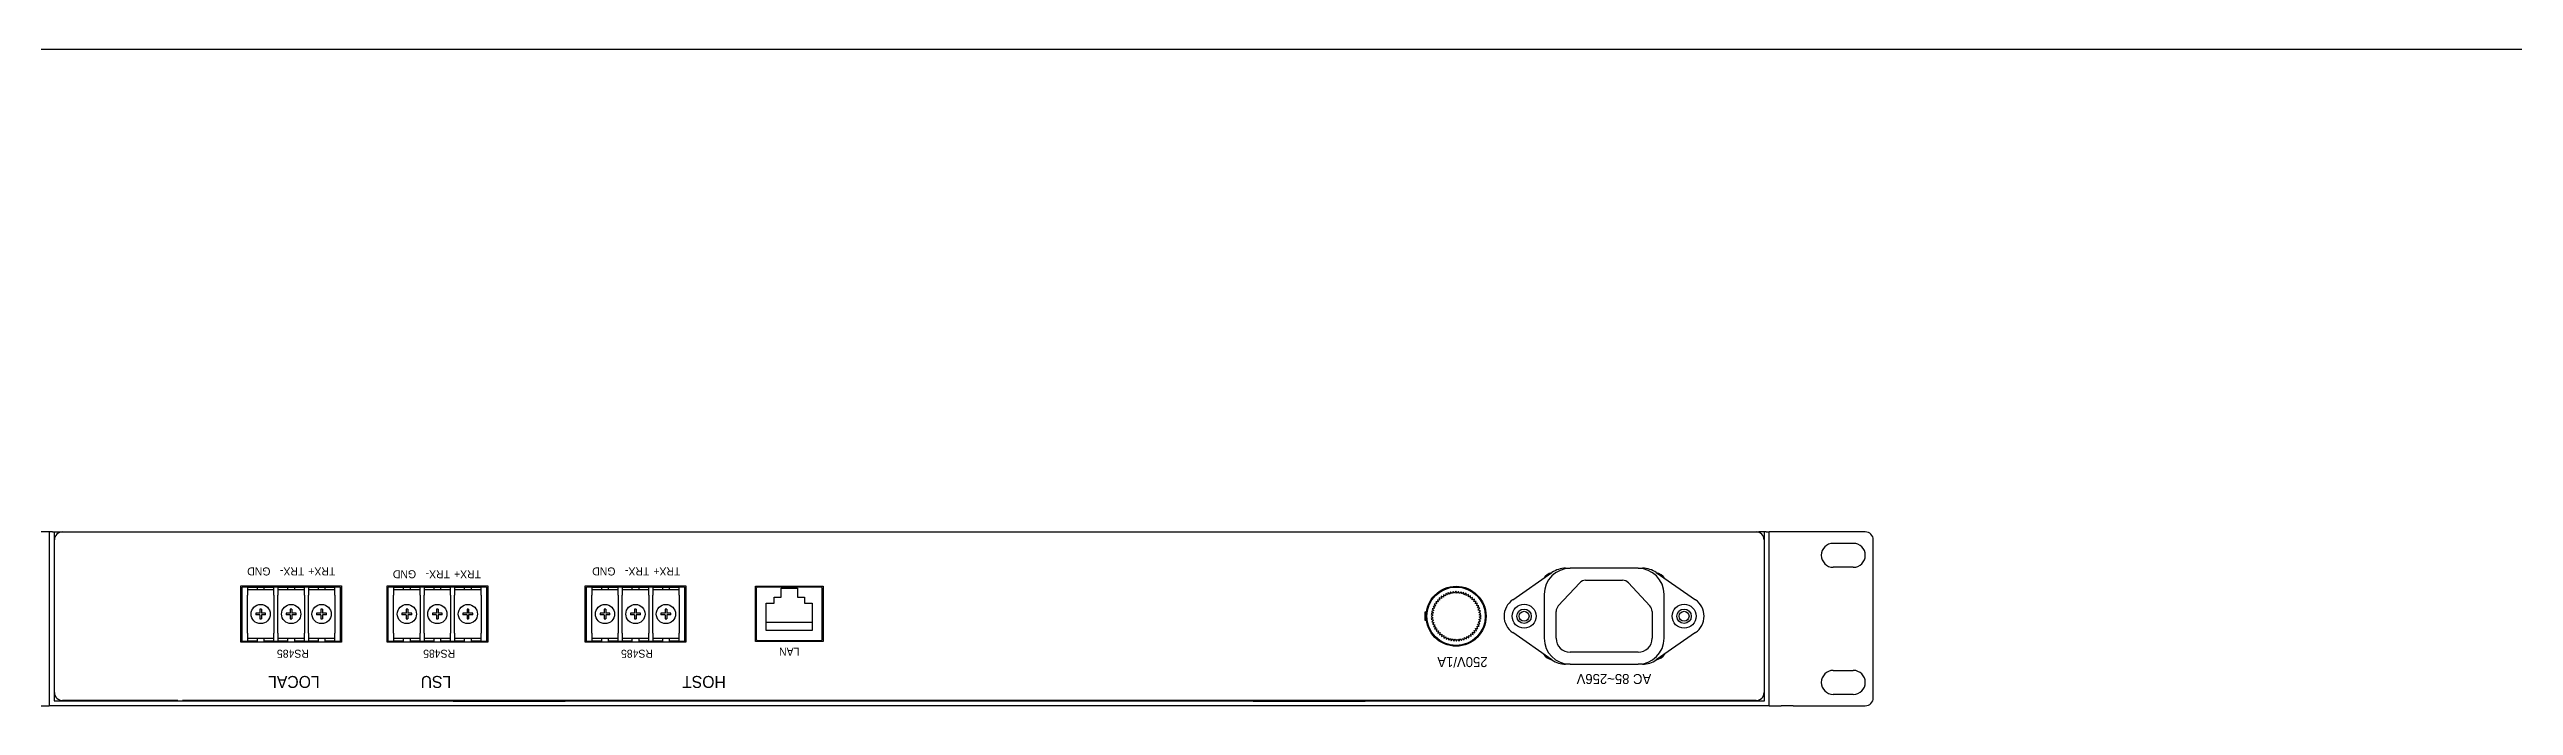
# Model space of a CAD drawing. Header units: millimetres. Extents: x 30232679 to 30326002, y -948068 to -920528.
# Drawn here: x 30306390 to 30312128, y -924254 to -922723 of the extents above; entities that cross this region are included whole.
import ezdxf

# ---------------------------------------------------------------- set-up
doc = ezdxf.new("R2010")
doc.units = ezdxf.units.MM
doc.header["$LTSCALE"] = 600
doc.header["$MEASUREMENT"] = 0
doc.layers.add('PARKING', color=7, linetype='CONTINUOUS')
doc.styles.add('돋움', font='Dotum.ttf')

msp = doc.modelspace()

# ---------------------------------------------------------------- linework, layer by layer
at = {"layer": 'PARKING', "color": 3}
msp.add_line((30289215.1, -922723.5), (30320213.5, -922723.5), dxfattribs=at)
at = {"layer": 'PARKING', "linetype": 'Continuous'}
for p, q in [((30306389.7, -923848.5, 14196.4), (30306361.8, -923848.5, 14196.4)), ((30306397.2, -923848.5, 14196.4), (30306389.7, -923848.5, 14196.4)), ((30306389.7, -923848.5, 14196.4), (30306389.7, -923867.1, 14196.4)), ((30306397.2, -923848.5, 14196.4), (30306400.9, -923848.5, 14196.4)), ((30306400.9, -923848.5, 14196.4), (30306413.9, -923848.5, 14196.4)), ((30306400.9, -923848.5, 14196.4), (30306400.9, -924228.4, 14196.4)), ((30306413.9, -923848.5, 14196.4), (30306420.4, -923848.5, 14196.4)), ((30306420.4, -923848.5, 14196.4), (30310364.2, -923848.5, 14196.4)), ((30310364.2, -923848.5, 14196.4), (30310370.7, -923848.5, 14196.4)), ((30310383.7, -923848.5, 14196.4), (30310370.7, -923848.5, 14196.4)), ((30310387.5, -923848.5, 14196.4), (30310383.7, -923848.5, 14196.4)), ((30310383.7, -924228.4, 14196.4), (30310383.7, -923848.5, 14196.4)), ((30310387.5, -923848.5, 14196.4), (30310394.9, -923848.5, 14196.4)), ((30310394.9, -923867.1, 14196.4), (30310394.9, -923848.5, 14196.4)), ((30310422.9, -923848.5, 14196.4), (30310394.9, -923848.5, 14196.4)), ((30310450.8, -923848.5, 14196.4), (30310422.9, -923848.5, 14196.4)), ((30310618.5, -923848.5, 14196.4), (30310450.8, -923848.5, 14196.4)), ((30306389.7, -923867.1, 14196.4), (30306389.7, -924235, 14196.4)), ((30306401.8, -924222.9, 14196.4), (30306401.8, -923867.1, 14196.4)), ((30310382.8, -923867.1, 14196.4), (30310382.8, -924222.9, 14196.4)), ((30310394.9, -924235, 14196.4), (30310394.9, -923867.1, 14196.4)), ((30310543.9, -923875, 14196.4), (30310590.5, -923875, 14196.4)), ((30310637.1, -924235, 14196.4), (30310637.1, -923867.1, 14196.4)), ((30309797.4, -924006.8, 14196.4), (30309888.7, -923943.3, 14196.4)), ((30309903.4, -924021, 14196.4), (30309953.5, -923967.2, 14196.4)), ((30309920.6, -923933.3, 14196.4), (30309931.1, -923933.3, 14196.4)), ((30310089.4, -923933.3, 14196.4), (30309931.1, -923933.3, 14196.4)), ((30309967.1, -923961.2, 14196.4), (30310053.3, -923961.2, 14196.4)), ((30310067, -923967.2, 14196.4), (30310117, -924021, 14196.4)), ((30310089.4, -923933.3, 14196.4), (30310099.8, -923933.3, 14196.4)), ((30310131.7, -923943.3, 14196.4), (30310223.1, -924006.8, 14196.4)), ((30310134.1, -923944.9, 14196.4), (30310134.1, -923944.1, 14196.4)), ((30310590.5, -923930.9, 14196.4), (30310543.9, -923930.9, 14196.4)), ((30306835.7, -923974.2, 14196.4), (30307070, -923974.2, 14196.4)), ((30306835.7, -924105.6, 14196.4), (30306835.7, -923974.2, 14196.4)), ((30306851.1, -923977, 14196.4), (30306838.5, -923977, 14196.4)), ((30306838.5, -923995.7, 14196.4), (30306838.5, -923977, 14196.4)), ((30306838.5, -924084.2, 14196.4), (30306838.5, -923995.7, 14196.4)), ((30306851.1, -923977, 14196.4), (30306912.7, -923977, 14196.4)), ((30306851.1, -923977, 14196.4), (30306851.1, -923995.7, 14196.4)), ((30306912.7, -923983.6, 14196.4), (30306851.1, -923983.6, 14196.4)), ((30306851.1, -924084.2, 14196.4), (30306851.1, -923995.7, 14196.4)), ((30306874.3, -923983.6, 14196.4), (30306874.3, -923977, 14196.4)), ((30306880, -924028.4, 14196.4), (30306880, -924038, 14196.4)), ((30306883.7, -924028.4, 14196.4), (30306880, -924028.4, 14196.4)), ((30306883.7, -924028.4, 14196.4), (30306883.7, -924038, 14196.4)), ((30306889.4, -923977, 14196.4), (30306889.4, -923983.6, 14196.4)), ((30306912.7, -923995.7, 14196.4), (30306912.7, -923977, 14196.4)), ((30306922, -923977, 14196.4), (30306912.7, -923977, 14196.4)), ((30306912.7, -923995.7, 14196.4), (30306912.7, -924084.2, 14196.4)), ((30306922, -923977, 14196.4), (30306983.7, -923977, 14196.4)), ((30306922, -923977, 14196.4), (30306922, -923995.7, 14196.4)), ((30306983.7, -923983.6, 14196.4), (30306922, -923983.6, 14196.4)), ((30306922, -924084.2, 14196.4), (30306922, -923995.7, 14196.4)), ((30306945.3, -923983.6, 14196.4), (30306945.3, -923977, 14196.4)), ((30306951, -924028.4, 14196.4), (30306951, -924038, 14196.4)), ((30306954.7, -924028.4, 14196.4), (30306951, -924028.4, 14196.4)), ((30306954.7, -924028.4, 14196.4), (30306954.7, -924038, 14196.4)), ((30306960.4, -923977, 14196.4), (30306960.4, -923983.6, 14196.4)), ((30306983.7, -923995.7, 14196.4), (30306983.7, -923977, 14196.4)), ((30306993, -923977, 14196.4), (30306983.7, -923977, 14196.4)), ((30306983.7, -923995.7, 14196.4), (30306983.7, -924084.2, 14196.4)), ((30306993, -923977, 14196.4), (30307054.7, -923977, 14196.4)), ((30306993, -923977, 14196.4), (30306993, -923995.7, 14196.4)), ((30307054.7, -923983.6, 14196.4), (30306993, -923983.6, 14196.4)), ((30306993, -924084.2, 14196.4), (30306993, -923995.7, 14196.4)), ((30307016.3, -923983.6, 14196.4), (30307016.3, -923977, 14196.4)), ((30307022, -924028.4, 14196.4), (30307022, -924038, 14196.4)), ((30307025.7, -924028.4, 14196.4), (30307022, -924028.4, 14196.4)), ((30307025.7, -924028.4, 14196.4), (30307025.7, -924038, 14196.4)), ((30307031.4, -923977, 14196.4), (30307031.4, -923983.6, 14196.4)), ((30307067.2, -923977, 14196.4), (30307054.7, -923977, 14196.4)), ((30307054.7, -923995.7, 14196.4), (30307054.7, -923977, 14196.4)), ((30307054.7, -923995.7, 14196.4), (30307054.7, -924084.2, 14196.4)), ((30307067.2, -923977, 14196.4), (30307067.2, -923995.7, 14196.4)), ((30307067.2, -923995.7, 14196.4), (30307067.2, -924084.2, 14196.4)), ((30307070, -923974.2, 14196.4), (30307070, -924105.6, 14196.4)), ((30307176.2, -923974.2, 14196.4), (30307410.6, -923974.2, 14196.4)), ((30307176.2, -924105.6, 14196.4), (30307176.2, -923974.2, 14196.4)), ((30307191.6, -923977, 14196.4), (30307179, -923977, 14196.4)), ((30307179, -923995.7, 14196.4), (30307179, -923977, 14196.4)), ((30307179, -924084.2, 14196.4), (30307179, -923995.7, 14196.4)), ((30307191.6, -923977, 14196.4), (30307253.2, -923977, 14196.4)), ((30307191.6, -923977, 14196.4), (30307191.6, -923995.7, 14196.4)), ((30307253.2, -923983.6, 14196.4), (30307191.6, -923983.6, 14196.4)), ((30307191.6, -924084.2, 14196.4), (30307191.6, -923995.7, 14196.4)), ((30307214.9, -923983.6, 14196.4), (30307214.9, -923977, 14196.4)), ((30307220.6, -924028.4, 14196.4), (30307220.6, -924038, 14196.4)), ((30307224.3, -924028.4, 14196.4), (30307220.6, -924028.4, 14196.4)), ((30307224.3, -924028.4, 14196.4), (30307224.3, -924038, 14196.4)), ((30307230, -923977, 14196.4), (30307230, -923983.6, 14196.4)), ((30307253.2, -923995.7, 14196.4), (30307253.2, -923977, 14196.4)), ((30307262.6, -923977, 14196.4), (30307253.2, -923977, 14196.4)), ((30307253.2, -923995.7, 14196.4), (30307253.2, -924084.2, 14196.4)), ((30307262.6, -923977, 14196.4), (30307324.2, -923977, 14196.4)), ((30307262.6, -923977, 14196.4), (30307262.6, -923995.7, 14196.4)), ((30307324.2, -923983.6, 14196.4), (30307262.6, -923983.6, 14196.4)), ((30307262.6, -924084.2, 14196.4), (30307262.6, -923995.7, 14196.4)), ((30307285.8, -923983.6, 14196.4), (30307285.8, -923977, 14196.4)), ((30307291.5, -924028.4, 14196.4), (30307291.5, -924038, 14196.4)), ((30307295.3, -924028.4, 14196.4), (30307291.5, -924028.4, 14196.4)), ((30307295.3, -924028.4, 14196.4), (30307295.3, -924038, 14196.4)), ((30307300.9, -923977, 14196.4), (30307300.9, -923983.6, 14196.4)), ((30307324.2, -923995.7, 14196.4), (30307324.2, -923977, 14196.4)), ((30307333.5, -923977, 14196.4), (30307324.2, -923977, 14196.4)), ((30307324.2, -923995.7, 14196.4), (30307324.2, -924084.2, 14196.4)), ((30307333.5, -923977, 14196.4), (30307395.2, -923977, 14196.4)), ((30307333.5, -923977, 14196.4), (30307333.5, -923995.7, 14196.4)), ((30307395.2, -923983.6, 14196.4), (30307333.5, -923983.6, 14196.4)), ((30307333.5, -924084.2, 14196.4), (30307333.5, -923995.7, 14196.4)), ((30307356.8, -923983.6, 14196.4), (30307356.8, -923977, 14196.4)), ((30307362.5, -924028.4, 14196.4), (30307362.5, -924038, 14196.4)), ((30307366.2, -924028.4, 14196.4), (30307362.5, -924028.4, 14196.4)), ((30307366.2, -924028.4, 14196.4), (30307366.2, -924038, 14196.4)), ((30307371.9, -923977, 14196.4), (30307371.9, -923983.6, 14196.4)), ((30307407.8, -923977, 14196.4), (30307395.2, -923977, 14196.4)), ((30307395.2, -923995.7, 14196.4), (30307395.2, -923977, 14196.4)), ((30307395.2, -923995.7, 14196.4), (30307395.2, -924084.2, 14196.4)), ((30307407.8, -923977, 14196.4), (30307407.8, -923995.7, 14196.4)), ((30307407.8, -923995.7, 14196.4), (30307407.8, -924084.2, 14196.4)), ((30307410.6, -923974.2, 14196.4), (30307410.6, -924105.6, 14196.4)), ((30307637.5, -923974.2, 14196.4), (30307871.8, -923974.2, 14196.4)), ((30307637.5, -924105.6, 14196.4), (30307637.5, -923974.2, 14196.4)), ((30307652.8, -923977, 14196.4), (30307640.3, -923977, 14196.4)), ((30307640.3, -923995.7, 14196.4), (30307640.3, -923977, 14196.4)), ((30307640.3, -924084.2, 14196.4), (30307640.3, -923995.7, 14196.4)), ((30307652.8, -923977, 14196.4), (30307714.5, -923977, 14196.4)), ((30307652.8, -923977, 14196.4), (30307652.8, -923995.7, 14196.4)), ((30307714.5, -923983.6, 14196.4), (30307652.8, -923983.6, 14196.4)), ((30307652.8, -924084.2, 14196.4), (30307652.8, -923995.7, 14196.4)), ((30307676.1, -923983.6, 14196.4), (30307676.1, -923977, 14196.4)), ((30307681.8, -924028.4, 14196.4), (30307681.8, -924038, 14196.4)), ((30307685.5, -924028.4, 14196.4), (30307681.8, -924028.4, 14196.4)), ((30307685.5, -924028.4, 14196.4), (30307685.5, -924038, 14196.4)), ((30307691.2, -923977, 14196.4), (30307691.2, -923983.6, 14196.4)), ((30307714.5, -923995.7, 14196.4), (30307714.5, -923977, 14196.4)), ((30307723.8, -923977, 14196.4), (30307714.5, -923977, 14196.4)), ((30307714.5, -923995.7, 14196.4), (30307714.5, -924084.2, 14196.4)), ((30307723.8, -923977, 14196.4), (30307785.5, -923977, 14196.4)), ((30307723.8, -923977, 14196.4), (30307723.8, -923995.7, 14196.4)), ((30307785.5, -923983.6, 14196.4), (30307723.8, -923983.6, 14196.4)), ((30307723.8, -924084.2, 14196.4), (30307723.8, -923995.7, 14196.4)), ((30307747.1, -923983.6, 14196.4), (30307747.1, -923977, 14196.4)), ((30307752.8, -924028.4, 14196.4), (30307752.8, -924038, 14196.4)), ((30307756.5, -924028.4, 14196.4), (30307752.8, -924028.4, 14196.4)), ((30307756.5, -924028.4, 14196.4), (30307756.5, -924038, 14196.4)), ((30307762.2, -923977, 14196.4), (30307762.2, -923983.6, 14196.4)), ((30307785.5, -923995.7, 14196.4), (30307785.5, -923977, 14196.4)), ((30307794.8, -923977, 14196.4), (30307785.5, -923977, 14196.4)), ((30307785.5, -923995.7, 14196.4), (30307785.5, -924084.2, 14196.4)), ((30307794.8, -923977, 14196.4), (30307856.4, -923977, 14196.4)), ((30307794.8, -923977, 14196.4), (30307794.8, -923995.7, 14196.4)), ((30307856.4, -923983.6, 14196.4), (30307794.8, -923983.6, 14196.4)), ((30307794.8, -924084.2, 14196.4), (30307794.8, -923995.7, 14196.4)), ((30307818.1, -923983.6, 14196.4), (30307818.1, -923977, 14196.4)), ((30307823.7, -924028.4, 14196.4), (30307823.7, -924038, 14196.4)), ((30307827.5, -924028.4, 14196.4), (30307823.7, -924028.4, 14196.4)), ((30307827.5, -924028.4, 14196.4), (30307827.5, -924038, 14196.4)), ((30307833.2, -923977, 14196.4), (30307833.2, -923983.6, 14196.4)), ((30307869, -923977, 14196.4), (30307856.4, -923977, 14196.4)), ((30307856.4, -923995.7, 14196.4), (30307856.4, -923977, 14196.4)), ((30307856.4, -923995.7, 14196.4), (30307856.4, -924084.2, 14196.4)), ((30307869, -923977, 14196.4), (30307869, -923995.7, 14196.4)), ((30307869, -923995.7, 14196.4), (30307869, -924084.2, 14196.4)), ((30307871.8, -923974.2, 14196.4), (30307871.8, -924105.6, 14196.4)), ((30308034.3, -923975.2, 14196.4), (30308191.7, -923975.2, 14196.4)), ((30308034.3, -924103.7, 14196.4), (30308034.3, -923975.2, 14196.4)), ((30308036.1, -923979.8, 14196.4), (30308036.1, -924099.1, 14196.4)), ((30308187, -923977, 14196.4), (30308038.9, -923977, 14196.4)), ((30308059.4, -924014.3, 14196.4), (30308077.6, -924014.3, 14196.4)), ((30308059.4, -924078.6, 14196.4), (30308059.4, -924014.3, 14196.4)), ((30308077.6, -924000.3, 14196.4), (30308094.3, -924000.3, 14196.4)), ((30308077.6, -924014.3, 14196.4), (30308077.6, -924000.3, 14196.4)), ((30308094.3, -924000.3, 14196.4), (30308094.3, -923979.8, 14196.4)), ((30308094.3, -923979.8, 14196.4), (30308131.6, -923979.8, 14196.4)), ((30308131.6, -923979.8, 14196.4), (30308131.6, -924000.3, 14196.4)), ((30308131.6, -924000.3, 14196.4), (30308148.4, -924000.3, 14196.4)), ((30308148.4, -924000.3, 14196.4), (30308148.4, -924014.3, 14196.4)), ((30308148.4, -924014.3, 14196.4), (30308166.5, -924014.3, 14196.4)), ((30308166.5, -924014.3, 14196.4), (30308166.5, -924078.6, 14196.4)), ((30308189.8, -924099.1, 14196.4), (30308189.8, -923979.8, 14196.4)), ((30308191.7, -923975.2, 14196.4), (30308191.7, -924103.7, 14196.4)), ((30309615.4, -924026.4, 14196.4), (30309610, -924027.7, 14196.4)), ((30309610, -924027.7, 14196.4), (30309613.7, -924031.8, 14196.4)), ((30309617.6, -924021.3, 14196.4), (30309612.1, -924022, 14196.4)), ((30309612.1, -924022, 14196.4), (30309615.4, -924026.4, 14196.4)), ((30309620.3, -924016.4, 14196.4), (30309614.8, -924016.5, 14196.4)), ((30309614.8, -924016.5, 14196.4), (30309617.6, -924021.3, 14196.4)), ((30309623.6, -924011.8, 14196.4), (30309618.1, -924011.4, 14196.4)), ((30309618.1, -924011.4, 14196.4), (30309620.3, -924016.4, 14196.4)), ((30309627.3, -924007.6, 14196.4), (30309621.9, -924006.6, 14196.4)), ((30309621.9, -924006.6, 14196.4), (30309623.6, -924011.8, 14196.4)), ((30309631.4, -924003.8, 14196.4), (30309626.1, -924002.2, 14196.4)), ((30309626.1, -924002.2, 14196.4), (30309627.3, -924007.6, 14196.4)), ((30309635.9, -924000.5, 14196.4), (30309630.8, -923998.3, 14196.4)), ((30309630.8, -923998.3, 14196.4), (30309631.4, -924003.8, 14196.4)), ((30309640.7, -923997.6, 14196.4), (30309635.9, -923995, 14196.4)), ((30309635.9, -923995, 14196.4), (30309635.9, -924000.5, 14196.4)), ((30309641.3, -923992.1, 14196.4), (30309640.7, -923997.6, 14196.4)), ((30309645.8, -923995.3, 14196.4), (30309641.3, -923992.1, 14196.4)), ((30309647, -923989.9, 14196.4), (30309645.8, -923995.3, 14196.4)), ((30309651.1, -923993.5, 14196.4), (30309647, -923989.9, 14196.4)), ((30309652.8, -923988.2, 14196.4), (30309651.1, -923993.5, 14196.4)), ((30309656.6, -923992.2, 14196.4), (30309652.8, -923988.2, 14196.4)), ((30309658.8, -923987.2, 14196.4), (30309656.6, -923992.2, 14196.4)), ((30309662.2, -923991.6, 14196.4), (30309658.8, -923987.2, 14196.4)), ((30309664.9, -923986.8, 14196.4), (30309662.2, -923991.6, 14196.4)), ((30309667.8, -923991.5, 14196.4), (30309664.9, -923986.8, 14196.4)), ((30309671, -923987.1, 14196.4), (30309667.8, -923991.5, 14196.4)), ((30309673.4, -923992, 14196.4), (30309671, -923987.1, 14196.4)), ((30309677, -923988, 14196.4), (30309673.4, -923992, 14196.4)), ((30309678.9, -923993.1, 14196.4), (30309677, -923988, 14196.4)), ((30309682.9, -923989.5, 14196.4), (30309678.9, -923993.1, 14196.4)), ((30309684.2, -923994.8, 14196.4), (30309682.9, -923989.5, 14196.4)), ((30309688.7, -923991.6, 14196.4), (30309684.2, -923994.8, 14196.4)), ((30309689.4, -923997, 14196.4), (30309688.7, -923991.6, 14196.4)), ((30309694.1, -923994.3, 14196.4), (30309689.4, -923997, 14196.4)), ((30309694.2, -923999.8, 14196.4), (30309694.1, -923994.3, 14196.4)), ((30309699.3, -923997.5, 14196.4), (30309694.2, -923999.8, 14196.4)), ((30309698.8, -924003, 14196.4), (30309699.3, -923997.5, 14196.4)), ((30309704, -924001.3, 14196.4), (30309698.8, -924003, 14196.4)), ((30309703, -924006.7, 14196.4), (30309704, -924001.3, 14196.4)), ((30309708.4, -924005.6, 14196.4), (30309703, -924006.7, 14196.4)), ((30309706.8, -924010.8, 14196.4), (30309708.4, -924005.6, 14196.4)), ((30309712.3, -924010.3, 14196.4), (30309706.8, -924010.8, 14196.4)), ((30309710.2, -924015.3, 14196.4), (30309712.3, -924010.3, 14196.4)), ((30309715.7, -924015.3, 14196.4), (30309710.2, -924015.3, 14196.4)), ((30309713, -924020.2, 14196.4), (30309715.7, -924015.3, 14196.4)), ((30309718.5, -924020.7, 14196.4), (30309713, -924020.2, 14196.4)), ((30309715.4, -924025.3, 14196.4), (30309718.5, -924020.7, 14196.4)), ((30309720.7, -924026.4, 14196.4), (30309715.4, -924025.3, 14196.4)), ((30309717.2, -924030.6, 14196.4), (30309720.7, -924026.4, 14196.4)), ((30309722.4, -924032.3, 14196.4), (30309717.2, -924030.6, 14196.4)), ((30309870.5, -923993.8, 14196.4), (30309870.5, -924096.3, 14196.4)), ((30310149.9, -924096.3, 14196.4), (30310149.9, -923993.8, 14196.4)), ((30306838.5, -924102.8, 14196.4), (30306838.5, -924084.2, 14196.4)), ((30306851.1, -924084.2, 14196.4), (30306851.1, -924102.8, 14196.4)), ((30306880, -924038, 14196.4), (30306870.4, -924038, 14196.4)), ((30306870.4, -924038, 14196.4), (30306870.4, -924041.8, 14196.4)), ((30306880, -924041.8, 14196.4), (30306870.4, -924041.8, 14196.4)), ((30306880, -924041.8, 14196.4), (30306880, -924051.4, 14196.4)), ((30306880, -924051.4, 14196.4), (30306883.7, -924051.4, 14196.4)), ((30306893.4, -924038, 14196.4), (30306883.7, -924038, 14196.4)), ((30306893.4, -924041.8, 14196.4), (30306883.7, -924041.8, 14196.4)), ((30306883.7, -924041.8, 14196.4), (30306883.7, -924051.4, 14196.4)), ((30306893.4, -924041.8, 14196.4), (30306893.4, -924038, 14196.4)), ((30306912.7, -924102.8, 14196.4), (30306912.7, -924084.2, 14196.4)), ((30306922, -924084.2, 14196.4), (30306922, -924102.8, 14196.4)), ((30306951, -924038, 14196.4), (30306941.4, -924038, 14196.4)), ((30306941.4, -924038, 14196.4), (30306941.4, -924041.8, 14196.4)), ((30306951, -924041.8, 14196.4), (30306941.4, -924041.8, 14196.4)), ((30306951, -924041.8, 14196.4), (30306951, -924051.4, 14196.4)), ((30306951, -924051.4, 14196.4), (30306954.7, -924051.4, 14196.4)), ((30306964.4, -924038, 14196.4), (30306954.7, -924038, 14196.4)), ((30306964.4, -924041.8, 14196.4), (30306954.7, -924041.8, 14196.4)), ((30306954.7, -924041.8, 14196.4), (30306954.7, -924051.4, 14196.4)), ((30306964.4, -924041.8, 14196.4), (30306964.4, -924038, 14196.4)), ((30306983.7, -924102.8, 14196.4), (30306983.7, -924084.2, 14196.4)), ((30306993, -924084.2, 14196.4), (30306993, -924102.8, 14196.4)), ((30307022, -924038, 14196.4), (30307012.3, -924038, 14196.4)), ((30307012.3, -924038, 14196.4), (30307012.3, -924041.8, 14196.4)), ((30307022, -924041.8, 14196.4), (30307012.3, -924041.8, 14196.4)), ((30307022, -924041.8, 14196.4), (30307022, -924051.4, 14196.4)), ((30307022, -924051.4, 14196.4), (30307025.7, -924051.4, 14196.4)), ((30307035.3, -924038, 14196.4), (30307025.7, -924038, 14196.4)), ((30307035.3, -924041.8, 14196.4), (30307025.7, -924041.8, 14196.4)), ((30307025.7, -924041.8, 14196.4), (30307025.7, -924051.4, 14196.4)), ((30307035.3, -924041.8, 14196.4), (30307035.3, -924038, 14196.4)), ((30307054.7, -924102.8, 14196.4), (30307054.7, -924084.2, 14196.4)), ((30307067.2, -924084.2, 14196.4), (30307067.2, -924102.8, 14196.4)), ((30307179, -924102.8, 14196.4), (30307179, -924084.2, 14196.4)), ((30307191.6, -924084.2, 14196.4), (30307191.6, -924102.8, 14196.4)), ((30307220.6, -924038, 14196.4), (30307210.9, -924038, 14196.4)), ((30307210.9, -924038, 14196.4), (30307210.9, -924041.8, 14196.4)), ((30307220.6, -924041.8, 14196.4), (30307210.9, -924041.8, 14196.4)), ((30307220.6, -924041.8, 14196.4), (30307220.6, -924051.4, 14196.4)), ((30307220.6, -924051.4, 14196.4), (30307224.3, -924051.4, 14196.4)), ((30307233.9, -924038, 14196.4), (30307224.3, -924038, 14196.4)), ((30307233.9, -924041.8, 14196.4), (30307224.3, -924041.8, 14196.4)), ((30307224.3, -924041.8, 14196.4), (30307224.3, -924051.4, 14196.4)), ((30307233.9, -924041.8, 14196.4), (30307233.9, -924038, 14196.4)), ((30307253.2, -924102.8, 14196.4), (30307253.2, -924084.2, 14196.4)), ((30307262.6, -924084.2, 14196.4), (30307262.6, -924102.8, 14196.4)), ((30307291.5, -924038, 14196.4), (30307281.9, -924038, 14196.4)), ((30307281.9, -924038, 14196.4), (30307281.9, -924041.8, 14196.4)), ((30307291.5, -924041.8, 14196.4), (30307281.9, -924041.8, 14196.4)), ((30307291.5, -924041.8, 14196.4), (30307291.5, -924051.4, 14196.4)), ((30307291.5, -924051.4, 14196.4), (30307295.3, -924051.4, 14196.4)), ((30307304.9, -924038, 14196.4), (30307295.3, -924038, 14196.4)), ((30307304.9, -924041.8, 14196.4), (30307295.3, -924041.8, 14196.4)), ((30307295.3, -924041.8, 14196.4), (30307295.3, -924051.4, 14196.4)), ((30307304.9, -924041.8, 14196.4), (30307304.9, -924038, 14196.4)), ((30307324.2, -924102.8, 14196.4), (30307324.2, -924084.2, 14196.4)), ((30307333.5, -924084.2, 14196.4), (30307333.5, -924102.8, 14196.4)), ((30307362.5, -924038, 14196.4), (30307352.9, -924038, 14196.4)), ((30307352.9, -924038, 14196.4), (30307352.9, -924041.8, 14196.4)), ((30307362.5, -924041.8, 14196.4), (30307352.9, -924041.8, 14196.4)), ((30307362.5, -924041.8, 14196.4), (30307362.5, -924051.4, 14196.4)), ((30307362.5, -924051.4, 14196.4), (30307366.2, -924051.4, 14196.4)), ((30307375.9, -924038, 14196.4), (30307366.2, -924038, 14196.4)), ((30307375.9, -924041.8, 14196.4), (30307366.2, -924041.8, 14196.4)), ((30307366.2, -924041.8, 14196.4), (30307366.2, -924051.4, 14196.4)), ((30307375.9, -924041.8, 14196.4), (30307375.9, -924038, 14196.4)), ((30307395.2, -924102.8, 14196.4), (30307395.2, -924084.2, 14196.4)), ((30307407.8, -924084.2, 14196.4), (30307407.8, -924102.8, 14196.4)), ((30307640.3, -924102.8, 14196.4), (30307640.3, -924084.2, 14196.4)), ((30307652.8, -924084.2, 14196.4), (30307652.8, -924102.8, 14196.4)), ((30307681.8, -924038, 14196.4), (30307672.2, -924038, 14196.4)), ((30307672.2, -924038, 14196.4), (30307672.2, -924041.8, 14196.4)), ((30307681.8, -924041.8, 14196.4), (30307672.2, -924041.8, 14196.4)), ((30307681.8, -924041.8, 14196.4), (30307681.8, -924051.4, 14196.4)), ((30307681.8, -924051.4, 14196.4), (30307685.5, -924051.4, 14196.4)), ((30307695.2, -924038, 14196.4), (30307685.5, -924038, 14196.4)), ((30307695.2, -924041.8, 14196.4), (30307685.5, -924041.8, 14196.4)), ((30307685.5, -924041.8, 14196.4), (30307685.5, -924051.4, 14196.4)), ((30307695.2, -924041.8, 14196.4), (30307695.2, -924038, 14196.4)), ((30307714.5, -924102.8, 14196.4), (30307714.5, -924084.2, 14196.4)), ((30307723.8, -924084.2, 14196.4), (30307723.8, -924102.8, 14196.4)), ((30307752.8, -924038, 14196.4), (30307743.1, -924038, 14196.4)), ((30307743.1, -924038, 14196.4), (30307743.1, -924041.8, 14196.4)), ((30307752.8, -924041.8, 14196.4), (30307743.1, -924041.8, 14196.4)), ((30307752.8, -924041.8, 14196.4), (30307752.8, -924051.4, 14196.4)), ((30307752.8, -924051.4, 14196.4), (30307756.5, -924051.4, 14196.4)), ((30307766.1, -924038, 14196.4), (30307756.5, -924038, 14196.4)), ((30307766.1, -924041.8, 14196.4), (30307756.5, -924041.8, 14196.4)), ((30307756.5, -924041.8, 14196.4), (30307756.5, -924051.4, 14196.4)), ((30307766.1, -924041.8, 14196.4), (30307766.1, -924038, 14196.4)), ((30307785.5, -924102.8, 14196.4), (30307785.5, -924084.2, 14196.4)), ((30307794.8, -924084.2, 14196.4), (30307794.8, -924102.8, 14196.4)), ((30307823.7, -924038, 14196.4), (30307814.1, -924038, 14196.4)), ((30307814.1, -924038, 14196.4), (30307814.1, -924041.8, 14196.4)), ((30307823.7, -924041.8, 14196.4), (30307814.1, -924041.8, 14196.4)), ((30307823.7, -924041.8, 14196.4), (30307823.7, -924051.4, 14196.4)), ((30307823.7, -924051.4, 14196.4), (30307827.5, -924051.4, 14196.4)), ((30307837.1, -924038, 14196.4), (30307827.5, -924038, 14196.4)), ((30307837.1, -924041.8, 14196.4), (30307827.5, -924041.8, 14196.4)), ((30307827.5, -924041.8, 14196.4), (30307827.5, -924051.4, 14196.4)), ((30307837.1, -924041.8, 14196.4), (30307837.1, -924038, 14196.4)), ((30307856.4, -924102.8, 14196.4), (30307856.4, -924084.2, 14196.4)), ((30307869, -924084.2, 14196.4), (30307869, -924102.8, 14196.4)), ((30308166.5, -924059.9, 14196.4), (30308059.4, -924059.9, 14196.4)), ((30308166.5, -924078.6, 14196.4), (30308059.4, -924078.6, 14196.4)), ((30309593.9, -924034.8, 14196.4), (30309596.5, -924034.8, 14196.4)), ((30309593.9, -924055.3, 14196.4), (30309593.9, -924034.8, 14196.4)), ((30309596.5, -924055.3, 14196.4), (30309593.9, -924055.3, 14196.4)), ((30309612.1, -924042.9, 14196.4), (30309607.4, -924045.7, 14196.4)), ((30309607.4, -924045.7, 14196.4), (30309612.1, -924048.5, 14196.4)), ((30309612.6, -924037.3, 14196.4), (30309607.6, -924039.6, 14196.4)), ((30309607.6, -924039.6, 14196.4), (30309612.1, -924042.9, 14196.4)), ((30309612.1, -924048.5, 14196.4), (30309607.8, -924051.8, 14196.4)), ((30309607.8, -924051.8, 14196.4), (30309612.8, -924054, 14196.4)), ((30309613.7, -924031.8, 14196.4), (30309608.5, -924033.6, 14196.4)), ((30309608.5, -924033.6, 14196.4), (30309612.6, -924037.3, 14196.4)), ((30309612.8, -924054, 14196.4), (30309608.8, -924057.8, 14196.4)), ((30309608.8, -924057.8, 14196.4), (30309614, -924059.5, 14196.4)), ((30309614, -924059.5, 14196.4), (30309610.4, -924063.7, 14196.4)), ((30309610.4, -924063.7, 14196.4), (30309615.8, -924064.8, 14196.4)), ((30309615.8, -924064.8, 14196.4), (30309612.7, -924069.3, 14196.4)), ((30309612.7, -924069.3, 14196.4), (30309618.2, -924069.9, 14196.4)), ((30309618.2, -924069.9, 14196.4), (30309615.5, -924074.7, 14196.4)), ((30309615.5, -924074.7, 14196.4), (30309621, -924074.7, 14196.4)), ((30309621, -924074.7, 14196.4), (30309618.9, -924079.8, 14196.4)), ((30309618.9, -924079.8, 14196.4), (30309624.4, -924079.2, 14196.4)), ((30309624.4, -924079.2, 14196.4), (30309622.8, -924084.5, 14196.4)), ((30309622.8, -924084.5, 14196.4), (30309628.2, -924083.3, 14196.4)), ((30309628.2, -924083.3, 14196.4), (30309627.1, -924088.7, 14196.4)), ((30309627.1, -924088.7, 14196.4), (30309632.4, -924087, 14196.4)), ((30309632.4, -924087, 14196.4), (30309631.9, -924092.5, 14196.4)), ((30309700.4, -924091.7, 14196.4), (30309699.8, -924086.3, 14196.4)), ((30309699.8, -924086.3, 14196.4), (30309705.1, -924087.8, 14196.4)), ((30309705.1, -924087.8, 14196.4), (30309703.9, -924082.5, 14196.4)), ((30309703.9, -924082.5, 14196.4), (30309709.3, -924083.5, 14196.4)), ((30309709.3, -924083.5, 14196.4), (30309707.6, -924078.2, 14196.4)), ((30309707.6, -924078.2, 14196.4), (30309713.1, -924078.7, 14196.4)), ((30309710.8, -924073.7, 14196.4), (30309716.3, -924073.6, 14196.4)), ((30309713.1, -924078.7, 14196.4), (30309710.8, -924073.7, 14196.4)), ((30309713.6, -924068.8, 14196.4), (30309719.1, -924068.1, 14196.4)), ((30309716.3, -924073.6, 14196.4), (30309713.6, -924068.8, 14196.4)), ((30309715.8, -924063.6, 14196.4), (30309721.2, -924062.4, 14196.4)), ((30309719.1, -924068.1, 14196.4), (30309715.8, -924063.6, 14196.4)), ((30309717.5, -924058.3, 14196.4), (30309722.7, -924056.5, 14196.4)), ((30309721.2, -924062.4, 14196.4), (30309717.5, -924058.3, 14196.4)), ((30309718.4, -924036, 14196.4), (30309722.4, -924032.3, 14196.4)), ((30309723.4, -924038.3, 14196.4), (30309718.4, -924036, 14196.4)), ((30309718.6, -924052.8, 14196.4), (30309723.6, -924050.4, 14196.4)), ((30309722.7, -924056.5, 14196.4), (30309718.6, -924052.8, 14196.4)), ((30309719, -924041.6, 14196.4), (30309723.4, -924038.3, 14196.4)), ((30309723.8, -924044.4, 14196.4), (30309719, -924041.6, 14196.4)), ((30309719.1, -924047.2, 14196.4), (30309723.8, -924044.4, 14196.4)), ((30309723.6, -924050.4, 14196.4), (30309719.1, -924047.2, 14196.4)), ((30309888.7, -924146.8, 14196.4), (30309797.4, -924083.3, 14196.4)), ((30309898.5, -924096.3, 14196.4), (30309898.5, -924033.7, 14196.4)), ((30310122, -924033.7, 14196.4), (30310122, -924096.3, 14196.4)), ((30310223.1, -924083.3, 14196.4), (30310131.7, -924146.8, 14196.4)), ((30307070, -924105.6, 14196.4), (30306835.7, -924105.6, 14196.4)), ((30306838.5, -924102.8, 14196.4), (30306851.1, -924102.8, 14196.4)), ((30306851.1, -924096.3, 14196.4), (30306912.7, -924096.3, 14196.4)), ((30306874.3, -924102.8, 14196.4), (30306851.1, -924102.8, 14196.4)), ((30306874.3, -924102.8, 14196.4), (30306874.3, -924096.3, 14196.4)), ((30306889.4, -924096.3, 14196.4), (30306889.4, -924102.8, 14196.4)), ((30306912.7, -924102.8, 14196.4), (30306889.4, -924102.8, 14196.4)), ((30306912.7, -924102.8, 14196.4), (30306922, -924102.8, 14196.4)), ((30306922, -924096.3, 14196.4), (30306983.7, -924096.3, 14196.4)), ((30306945.3, -924102.8, 14196.4), (30306922, -924102.8, 14196.4)), ((30306945.3, -924102.8, 14196.4), (30306945.3, -924096.3, 14196.4)), ((30306960.4, -924096.3, 14196.4), (30306960.4, -924102.8, 14196.4)), ((30306983.7, -924102.8, 14196.4), (30306960.4, -924102.8, 14196.4)), ((30306983.7, -924102.8, 14196.4), (30306993, -924102.8, 14196.4)), ((30306993, -924096.3, 14196.4), (30307054.7, -924096.3, 14196.4)), ((30307016.3, -924102.8, 14196.4), (30306993, -924102.8, 14196.4)), ((30307016.3, -924102.8, 14196.4), (30307016.3, -924096.3, 14196.4)), ((30307031.4, -924096.3, 14196.4), (30307031.4, -924102.8, 14196.4)), ((30307054.7, -924102.8, 14196.4), (30307031.4, -924102.8, 14196.4)), ((30307054.7, -924102.8, 14196.4), (30307067.2, -924102.8, 14196.4)), ((30307410.6, -924105.6, 14196.4), (30307176.2, -924105.6, 14196.4)), ((30307179, -924102.8, 14196.4), (30307191.6, -924102.8, 14196.4)), ((30307191.6, -924096.3, 14196.4), (30307253.2, -924096.3, 14196.4)), ((30307214.9, -924102.8, 14196.4), (30307191.6, -924102.8, 14196.4)), ((30307214.9, -924102.8, 14196.4), (30307214.9, -924096.3, 14196.4)), ((30307230, -924096.3, 14196.4), (30307230, -924102.8, 14196.4)), ((30307253.2, -924102.8, 14196.4), (30307230, -924102.8, 14196.4)), ((30307253.2, -924102.8, 14196.4), (30307262.6, -924102.8, 14196.4)), ((30307262.6, -924096.3, 14196.4), (30307324.2, -924096.3, 14196.4)), ((30307285.8, -924102.8, 14196.4), (30307262.6, -924102.8, 14196.4)), ((30307285.8, -924102.8, 14196.4), (30307285.8, -924096.3, 14196.4)), ((30307300.9, -924096.3, 14196.4), (30307300.9, -924102.8, 14196.4)), ((30307324.2, -924102.8, 14196.4), (30307300.9, -924102.8, 14196.4)), ((30307324.2, -924102.8, 14196.4), (30307333.5, -924102.8, 14196.4)), ((30307333.5, -924096.3, 14196.4), (30307395.2, -924096.3, 14196.4)), ((30307356.8, -924102.8, 14196.4), (30307333.5, -924102.8, 14196.4)), ((30307356.8, -924102.8, 14196.4), (30307356.8, -924096.3, 14196.4)), ((30307371.9, -924096.3, 14196.4), (30307371.9, -924102.8, 14196.4)), ((30307395.2, -924102.8, 14196.4), (30307371.9, -924102.8, 14196.4)), ((30307395.2, -924102.8, 14196.4), (30307407.8, -924102.8, 14196.4)), ((30307871.8, -924105.6, 14196.4), (30307637.5, -924105.6, 14196.4)), ((30307640.3, -924102.8, 14196.4), (30307652.8, -924102.8, 14196.4)), ((30307652.8, -924096.3, 14196.4), (30307714.5, -924096.3, 14196.4)), ((30307676.1, -924102.8, 14196.4), (30307652.8, -924102.8, 14196.4)), ((30307676.1, -924102.8, 14196.4), (30307676.1, -924096.3, 14196.4)), ((30307691.2, -924096.3, 14196.4), (30307691.2, -924102.8, 14196.4)), ((30307714.5, -924102.8, 14196.4), (30307691.2, -924102.8, 14196.4)), ((30307714.5, -924102.8, 14196.4), (30307723.8, -924102.8, 14196.4)), ((30307723.8, -924096.3, 14196.4), (30307785.5, -924096.3, 14196.4)), ((30307747.1, -924102.8, 14196.4), (30307723.8, -924102.8, 14196.4)), ((30307747.1, -924102.8, 14196.4), (30307747.1, -924096.3, 14196.4)), ((30307762.2, -924096.3, 14196.4), (30307762.2, -924102.8, 14196.4)), ((30307785.5, -924102.8, 14196.4), (30307762.2, -924102.8, 14196.4)), ((30307785.5, -924102.8, 14196.4), (30307794.8, -924102.8, 14196.4)), ((30307794.8, -924096.3, 14196.4), (30307856.4, -924096.3, 14196.4)), ((30307818.1, -924102.8, 14196.4), (30307794.8, -924102.8, 14196.4)), ((30307818.1, -924102.8, 14196.4), (30307818.1, -924096.3, 14196.4)), ((30307833.2, -924096.3, 14196.4), (30307833.2, -924102.8, 14196.4)), ((30307856.4, -924102.8, 14196.4), (30307833.2, -924102.8, 14196.4)), ((30307856.4, -924102.8, 14196.4), (30307869, -924102.8, 14196.4)), ((30308191.7, -924103.7, 14196.4), (30308034.3, -924103.7, 14196.4)), ((30308038.9, -924101.8, 14196.4), (30308187, -924101.8, 14196.4)), ((30309631.9, -924092.5, 14196.4), (30309637, -924090.3, 14196.4)), ((30309637, -924090.3, 14196.4), (30309637.1, -924095.8, 14196.4)), ((30309637.1, -924095.8, 14196.4), (30309641.8, -924093, 14196.4)), ((30309641.8, -924093, 14196.4), (30309642.5, -924098.5, 14196.4)), ((30309642.5, -924098.5, 14196.4), (30309647, -924095.3, 14196.4)), ((30309647, -924095.3, 14196.4), (30309648.3, -924100.6, 14196.4)), ((30309648.3, -924100.6, 14196.4), (30309652.3, -924096.9, 14196.4)), ((30309652.3, -924096.9, 14196.4), (30309654.2, -924102.1, 14196.4)), ((30309654.2, -924102.1, 14196.4), (30309657.8, -924098, 14196.4)), ((30309657.8, -924098, 14196.4), (30309660.2, -924103, 14196.4)), ((30309660.2, -924103, 14196.4), (30309663.4, -924098.5, 14196.4)), ((30309663.4, -924098.5, 14196.4), (30309666.3, -924103.2, 14196.4)), ((30309666.3, -924103.2, 14196.4), (30309669, -924098.5, 14196.4)), ((30309669, -924098.5, 14196.4), (30309672.4, -924102.9, 14196.4)), ((30309672.4, -924102.9, 14196.4), (30309674.6, -924097.8, 14196.4)), ((30309674.6, -924097.8, 14196.4), (30309678.4, -924101.8, 14196.4)), ((30309678.4, -924101.8, 14196.4), (30309680.1, -924096.6, 14196.4)), ((30309680.1, -924096.6, 14196.4), (30309684.2, -924100.2, 14196.4)), ((30309684.2, -924100.2, 14196.4), (30309685.4, -924094.8, 14196.4)), ((30309685.4, -924094.8, 14196.4), (30309689.9, -924097.9, 14196.4)), ((30309689.9, -924097.9, 14196.4), (30309690.5, -924092.5, 14196.4)), ((30309690.5, -924092.5, 14196.4), (30309695.3, -924095.1, 14196.4)), ((30309695.3, -924095.1, 14196.4), (30309695.3, -924089.6, 14196.4)), ((30309695.3, -924089.6, 14196.4), (30309700.4, -924091.7, 14196.4)), ((30310089.4, -924128.9, 14196.4), (30309931.1, -924128.9, 14196.4)), ((30310134.1, -924146, 14196.4), (30310134.1, -924145.1, 14196.4)), ((30309931.1, -924156.8, 14196.4), (30309920.6, -924156.8, 14196.4)), ((30309931.1, -924156.8, 14196.4), (30310089.4, -924156.8, 14196.4)), ((30310099.8, -924156.8, 14196.4), (30310089.4, -924156.8, 14196.4)), ((30310543.9, -924171.2, 14196.4), (30310590.5, -924171.2, 14196.4)), ((30306361.8, -924253.7, 14196.4), (30306389.7, -924253.7, 14196.4)), ((30306389.7, -924235, 14196.4), (30306389.7, -924253.7, 14196.4)), ((30306408.3, -924253.7, 14196.4), (30306389.7, -924253.7, 14196.4)), ((30306400.9, -924228.4, 14196.4), (30306400.9, -924242.5, 14196.4)), ((30306400.9, -924242.5, 14196.4), (30306594.6, -924242.5, 14196.4)), ((30310376.3, -924253.7, 14196.4), (30306408.3, -924253.7, 14196.4)), ((30306688.7, -924241.6, 14196.4), (30306420.4, -924241.6, 14196.4)), ((30306594.6, -924242.5, 14196.4), (30306594.6, -924241.6, 14196.4)), ((30306594.6, -924242.5, 14196.4), (30306650.5, -924242.5, 14196.4)), ((30306650.5, -924242.5, 14196.4), (30306650.5, -924241.6, 14196.4)), ((30306650.5, -924242.5, 14196.4), (30308364.4, -924242.5, 14196.4)), ((30310084.7, -924241.6, 14196.4), (30306699.9, -924241.6, 14196.4)), ((30307330.5, -924243.5, 14196.4), (30307330.5, -924242.5, 14196.4)), ((30307591.3, -924243.5, 14196.4), (30307330.5, -924243.5, 14196.4)), ((30307591.3, -924242.5, 14196.4), (30307591.3, -924243.5, 14196.4)), ((30308364.4, -924242.5, 14196.4), (30308364.4, -924241.6, 14196.4)), ((30308364.4, -924242.5, 14196.4), (30308420.3, -924242.5, 14196.4)), ((30308420.3, -924242.5, 14196.4), (30308420.3, -924241.6, 14196.4)), ((30308420.3, -924242.5, 14196.4), (30310134.1, -924242.5, 14196.4)), ((30309193.4, -924243.5, 14196.4), (30309193.4, -924242.5, 14196.4)), ((30309454.2, -924243.5, 14196.4), (30309193.4, -924243.5, 14196.4)), ((30309454.2, -924242.5, 14196.4), (30309454.2, -924243.5, 14196.4)), ((30310364.2, -924241.6, 14196.4), (30310084.7, -924241.6, 14196.4)), ((30310134.1, -924242.5, 14196.4), (30310190, -924242.5, 14196.4)), ((30310190, -924242.5, 14196.4), (30310190, -924241.6, 14196.4)), ((30310190, -924242.5, 14196.4), (30310383.7, -924242.5, 14196.4)), ((30310394.9, -924253.7, 14196.4), (30310376.3, -924253.7, 14196.4)), ((30310383.7, -924242.5, 14196.4), (30310383.7, -924228.4, 14196.4)), ((30310394.9, -924253.7, 14196.4), (30310394.9, -924235, 14196.4)), ((30310394.9, -924253.7, 14196.4), (30310422.9, -924253.7, 14196.4)), ((30310450.8, -924253.7, 14196.4), (30310422.9, -924253.7, 14196.4)), ((30310450.8, -924253.7, 14196.4), (30310618.5, -924253.7, 14196.4)), ((30310590.5, -924227.1, 14196.4), (30310543.9, -924227.1, 14196.4))]:
    msp.add_line(p, q, dxfattribs=at)
for centre, radius in [((30306881.9, -924039.9, 14196.4), 22.4), ((30306952.9, -924039.9, 14196.4), 22.4), ((30307023.8, -924039.9, 14196.4), 22.4), ((30307222.4, -924039.9, 14196.4), 22.4), ((30307293.4, -924039.9, 14196.4), 22.4), ((30307364.4, -924039.9, 14196.4), 22.4), ((30307683.7, -924039.9, 14196.4), 22.4), ((30307754.6, -924039.9, 14196.4), 22.4), ((30307825.6, -924039.9, 14196.4), 22.4), ((30309665.6, -924045, 14196.4), 69.9), ((30309665.6, -924045, 14196.4), 68), ((30309823.9, -924045, 14196.4), 27.9), ((30309823.9, -924045, 14196.4), 16.8), ((30310196.5, -924045, 14196.4), 27.9), ((30310196.5, -924045, 14196.4), 16.8), ((30309823.9, -924045, 14196.4), 11.5), ((30310196.5, -924045, 14196.4), 11.5)]:
    msp.add_circle(centre, radius, dxfattribs=at)
for centre, radius, start, end in [((30306420.4, -923867.1, 14196.4), 18.6, 90, 180), ((30310364.2, -923867.1, 14196.4), 18.6, 0, 90), ((30310618.5, -923867.1, 14196.4), 18.6, 0, 90), ((30310543.9, -923903, 14196.4), 27.9, 90, 270), ((30310590.5, -923903, 14196.4), 27.9, 270, 90), ((30309896.1, -923975.2, 14196.4), 32.6, 103.76462, 145.85796), ((30309931.1, -923993.8, 14196.4), 60.5, 90, 180), ((30309920.6, -923989.1, 14196.4), 55.9, 90, 124.81129), ((30309967.1, -923979.8, 14196.4), 18.6, 90, 137.1211), ((30310053.3, -923979.8, 14196.4), 18.6, 42.8789, 90), ((30310089.4, -923993.8, 14196.4), 60.5, 0, 90), ((30310099.8, -923989.1, 14196.4), 55.9, 55.18871, 90), ((30310124.3, -923975.2, 14196.4), 32.6, 34.14204, 76.23538), ((30308038.9, -923979.8, 14196.4), 2.79, 90, 180), ((30308187, -923979.8, 14196.4), 2.79, 0, 90), ((30309823.9, -924045, 14196.4), 46.6, 124.81129, 235.18871), ((30309917.1, -924033.7, 14196.4), 18.6, 137.1211, 180), ((30310103.4, -924033.7, 14196.4), 18.6, 0, 42.8789), ((30310196.5, -924045, 14196.4), 46.6, 304.81129, 55.18871), ((30308038.9, -924099.1, 14196.4), 2.79, 180, 270), ((30308187, -924099.1, 14196.4), 2.79, 270, 0), ((30309896.1, -924114.9, 14196.4), 32.6, 214.14204, 256.23538), ((30309931.1, -924096.3, 14196.4), 60.5, 180, 270), ((30309931.1, -924096.3, 14196.4), 32.6, 180, 270), ((30310089.4, -924096.3, 14196.4), 60.5, 270, 0), ((30310089.4, -924096.3, 14196.4), 32.6, 270, 0), ((30310124.3, -924114.9, 14196.4), 32.6, 283.76462, 325.85796), ((30309920.6, -924100.9, 14196.4), 55.9, 235.18871, 270), ((30310099.8, -924100.9, 14196.4), 55.9, 270, 304.81129), ((30310543.9, -924199.2, 14196.4), 27.9, 90, 270), ((30310590.5, -924199.2, 14196.4), 27.9, 270, 90), ((30306420.4, -924222.9, 14196.4), 18.6, 180, 270), ((30310364.2, -924222.9, 14196.4), 18.6, 270, 0), ((30310618.5, -924235, 14196.4), 18.6, 270, 0)]:
    msp.add_arc(centre, radius, start, end, dxfattribs=at)

# ---------------------------------------------------------------- texts
at = {"layer": 'PARKING', "style": '돋움'}
for s, height, p in [('GND', 18.63, (30306904.7, -923931.3, 14196.4)), ('TRX-', 18.63, (30306983.6, -923931.3, 14196.4)), ('TRX+', 18.63, (30307055.8, -923931.3, 14196.4)), ('GND', 18.63, (30307243.9, -923937.8, 14196.4)), ('TRX-', 18.63, (30307322.9, -923937.8, 14196.4)), ('TRX+', 18.63, (30307395.1, -923937.8, 14196.4)), ('GND', 18.63, (30307708.1, -923931.3, 14196.4)), ('TRX-', 18.63, (30307787.1, -923931.3, 14196.4)), ('TRX+', 18.63, (30307859.3, -923931.3, 14196.4)), ('RS485', 18.63, (30306994.3, -924123.1, 14196.4)), ('RS485', 18.63, (30307334.8, -924123.1, 14196.4)), ('RS485', 18.63, (30307795.5, -924123.1, 14196.4)), ('LAN', 18.63, (30308136.5, -924118.3, 14196.4)), ('250V/1A', 23.29, (30309738.8, -924140.2, 14196.4)), ('LOCAL', 27.94, (30307019.2, -924184.2, 14196.4)), ('LSU', 27.94, (30307325.7, -924184.2, 14196.4)), ('HOST', 27.94, (30307965.1, -924184.2, 14196.4)), ('AC 85~256V', 23.29, (30310119.9, -924179.7, 14196.4))]:
    msp.add_text(s, height=height, rotation=180, dxfattribs=at).set_placement(p)

doc.saveas('drawing.dxf')
